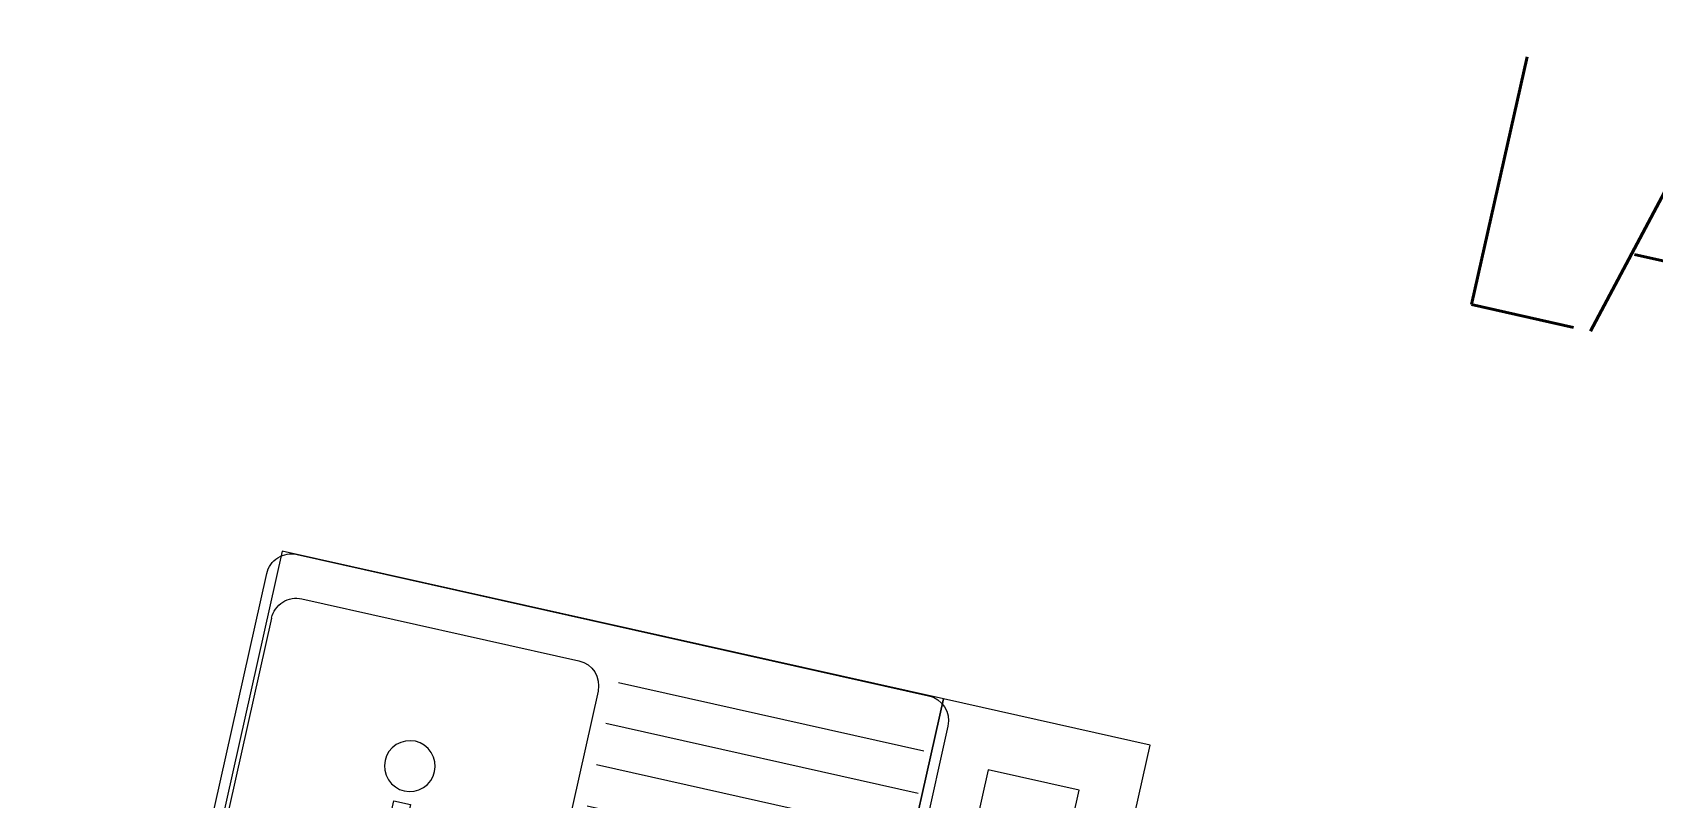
# Model space of a CAD drawing. Header units: millimetres. Extents: x 2471 to 2909, y 1327 to 1568.
# Drawn here: x 2635.562 to 2637.475, y 1502.473 to 1503.377 of the extents above; entities that cross this region are included whole.
import ezdxf
from ezdxf.xclip import XClip

# ---------------------------------------------------------------- set-up
doc = ezdxf.new("R2010")
doc.units = ezdxf.units.MM
doc.header["$XCLIPFRAME"] = 2
doc.linetypes.add('ACAD_ISO07W100', pattern=[3, 0, -3])
doc.layers.get('0').update_dxf_attribs({"color": 251, "lineweight": 9})
for name, color, linetype, lineweight in [('A-ESTRUCTURA-HATCH', 251, 'Continuous', 13), ('A-MURO ALTO', 251, 'Continuous', 13), ('A_30_Equipamiento', 251, 'Continuous', 13), ('A_50_TextoAmbiente', 251, 'Continuous', 13), ('DLP_MURO BAJO', 251, 'Continuous', 13), ('DLP_VERDE', 251, 'Continuous', 13)]:
    doc.layers.add(name, color=color, linetype=linetype, lineweight=lineweight)
doc.styles.add('R100-200', font='romans.shx', dxfattribs={"width": 0.8, "height": 0.3})

# ---------------------------------------------------------------- blocks, each defined once
blk = doc.blocks.new('EST P1')
at = {"layer": 'A-ESTRUCTURA-HATCH'}
h = blk.add_hatch(dxfattribs=at)
h.set_pattern_fill('ANSI31', color=256, scale=0.02, angle=-1.27e-14)
h.set_pattern_definition([(44.99999999999999, (-226392.077087921, -8188203.059610654), (-0.04490128060534576, 0.04490128060534578), [])])
h.paths.add_polyline_path([(-3.609998156578513, 5.049997552298009), (-3.610000176762696, 4.849997552111745), (-44.785000133008, 4.84999814722687), (-44.78500010908465, -0.1500023566186428), (-46.9899987593235, -0.1500020446255803), (-46.98999930798891, -11.15000239294022), (-3.609999100328423, -11.15005090925843), (-3.609999100328423, -11.40005090925843), (-47.23999938514316, -11.40005881432444), (-47.23999953552266, 0.1499976431950927), (-45.03499953550636, 0.1499976431950927), (-45.0350001337647, 5.049998153932393)])
h.paths.add_polyline_path([(5.875668717722874, 4.849997540004551), (5.875668724213028, 5.04999746195972), (35.53000006324146, 5.049996703863144), (35.53000006324146, 4.849997698329389)])
h.paths.add_polyline_path([(47.9150172030495, 5.049996227957308), (35.58000069746049, 5.049997348338366), (35.58000069746049, 4.849997348152101), (47.9150167714979, 4.849997607059777)])
h.paths.add_polyline_path([(51.86500159354182, 4.849997512064874), (53.37567124809721, 4.84999814722687), (53.37566821934888, 5.049995731562376), (51.86500180143048, 5.049995731562376)])
edge = h.paths.add_edge_path()
edge.add_arc((63.30066905260901, -0.1500025354325771), 9.699999993899837, 359.9999991583288, 539.9999991583288)
edge.add_line((53.60066905870917, -0.1500023929402232), (53.80066905872081, -0.1500023929402232))
edge.add_arc((63.30066905263811, -0.1500025345012546), 9.4999999939173, 0.904707007975901, 179.9999991462264, ccw=False)
edge.add_line((72.79948476422578, -2.6654452085495e-06), (70.35068066572421, 2.236943691968918e-05))
edge.add_line((70.35068066572421, 2.236943691968918e-05), (70.35067913253442, -0.1499448418617249))
edge.add_line((70.35067913253442, -0.1499448418617249), (73.00066904650885, -0.150002677924931))
edge = h.paths.add_edge_path()
edge.add_arc((63.30071679371758, -0.1499939998611808), 3.299962339182982, 0.0008535084975947384, 49.99468487219946)
edge.add_line((65.42212619486963, 2.377727027982473), (65.4221670004481, -0.1499835988506675))
edge.add_line((65.4221670004481, -0.1499835988506675), (65.27216700115241, -0.1499896282330155))
edge.add_line((65.27216700115241, -0.1499896282330155), (65.27206754402141, 2.496426238678396))
edge.add_arc((63.30066965197329, -0.1500051133334637), 3.300001295406272, 53.31658296793058, 179.9999577317531)
edge.add_line((60.00066835692269, -0.1500026788562536), (59.80066835691105, -0.1500026788562536))
edge.add_arc((63.30067374499049, -0.1500072199851274), 3.50000538808239, 2.4573619850427235, 179.9999256608235, ccw=False)
edge.add_line((66.79746054686257, 5.869567394256592e-05), (69.45068066581734, 3.157090395689011e-05))
edge.add_line((69.45068066581734, 3.157090395689011e-05), (69.45067913254024, -0.1499448418617249))
edge.add_line((69.45067913254024, -0.1499448418617249), (66.60067913253442, -0.1499448418617249))
h.paths.add_polyline_path([(-3.559999100340065, -11.15003591403365), (35.53000069747213, -11.15003591403365), (35.53000069747213, -11.40006590355188), (-3.559999100340065, -11.40006590355188)])
h.paths.add_polyline_path([(35.58000069746049, -11.1500659417361), (71.88000514594023, -11.1501255556941), (71.88000514594023, -11.40006201900542), (35.58000069746049, -11.40000240504742)])
blk = doc.blocks.new('A$C47ad906b')
at = {"linetype": 'ACAD_ISO07W100'}
blk.add_blockref('EST P1', (27.08587306272238, 53.63165718247183), dxfattribs=at)
blk = doc.blocks.new('LAV-COC_01')
for p, q in [((0.3999999989182754, 0.8242555562896854, -6.523094574261215e-09), (0.02999999892020355, 0.8242555562896712, -2.507478185384635e-08)), ((-1.079541789295035e-09, 0.235231317982624, -6.733520554449892e-09), (-1.080451283996808e-09, 0.7942555562895848, -2.507478185392767e-08)), ((0.4299999989180208, 0.03000000168093209, 1.855168727955803e-08), (0.4299999989180208, 0.7942555562897127, -6.52309457423411e-09)), ((0.349999998919003, 0.412127778985095, 5.027091387209328e-09), (0.07999999891856646, 0.4121277789850808, -3.503441953184956e-09)), ((0.04999999891791163, 0.2252310672158444), (0.04999999891791163, 0.3821277789852218, -3.503441953239166e-09)), ((0.3799999989187484, 0.0471277789851996, 1.292402248339198e-08), (0.3799999989196579, 0.382127778985236, 5.027091387182223e-09)), ((-1.080451283996808e-09, 0.03000000168103156), (-1.080451283996808e-09, 0.1952313179820919, -5.421143734899465e-09)), ((0.04999999891791163, 0.04712777898518539, 4.393489143024801e-09), (0.04999999891791163, 0.2052310672156352)), ((0.02999999892020355, 1.680973582551815e-09), (0.3999999989173659, 1.680973582551815e-09, 1.855168727955803e-08)), ((0.349999998919003, 0.01712777898522688, 1.292402248339283e-08), (0.07999999891856646, 0.01712777898521267, 4.393489143051906e-09))]:
    blk.add_line(p, q)
at = {"color": 7, "extrusion": (-8.981365999818942e-08, -2.256019315452626e-18, 0.999999999999996)}
for p, q in [((0.1149999989220589, 0.4292555562842324, -8.974295797730411e-09), (0.114999998903869, 0.8071277789805151, -2.562565464857261e-08)), ((0.1649999989222408, 0.4292555562867335, -5.381484475489723e-09), (0.1649999989040509, 0.8071277789829026, -4.184164633207741e-08)), ((0.06499999892187702, 0.4333519741242924, -1.97212178448046e-08), (0.06499999890277763, 0.8030367338278381, -5.042827527692445e-08))]:
    blk.add_line(p, q, dxfattribs=at)
at = {"color": 7}
for p, q in [((0.2149999989187847, 0.4292555562892488), (0.2149999989169658, 0.8071277789851905, -1.980374544083548e-08)), ((0.2649999989180571, 0.4292555562892488), (0.2649999989180571, 0.8071277789854179, -3.735096333146257e-08)), ((0.3149999989191485, 0.4292555562893625), (0.314999998918239, 0.8071277789855316, -1.664428864812898e-08)), ((0.3649999989184209, 0.4333519741316962, -6.249168845236912e-09), (0.3649999989184209, 0.803036733835242, -3.695622627651566e-08))]:
    blk.add_line(p, q, dxfattribs=at)
at = {"extrusion": (-4.490682999999828e-08, 3.60284826000014e-08, 0.9999999999999983)}
for points, elevation in [([(-0.09000000391003514, 0.2352317693627981), (0.03738024871384465, 0.23523113050814), (0.03738019855975933, 0.2252311305084902)], 3.703933379535609e-09), ([(0.0373800982534077, 0.2052311305087358), (0.03738004810023188, 0.1952311305086311), (-0.09000000382090459, 0.195231769362266)], 3.703933379468896e-09)]:
    blk.add_lwpolyline(points, dxfattribs=dict(at, elevation=elevation))
at = {"extrusion": (-4.490682999999828e-08, 3.60284826000014e-08, 0.9999999999999983), "elevation": 3.703933379463075e-09}
blk.add_lwpolyline([(-0.04582310654311093, 0.2052315478007074), (0.1707921686757174, 0.2052304614023512), (0.1707922689820691, 0.2252304614021057), (-0.0458230062367593, 0.2252315478004618)], close=True, dxfattribs=at)
at = {"extrusion": (-4.490682999999828e-08, 3.60284826000014e-08, 0.9999999999999983)}
blk.add_arc((-0.04582305638993512, 0.2152315478003572, 3.702313992692973e-09), 0.01999999999998179, 29.99971264247086, 329.9997126423776, dxfattribs=at)
for centre, start_param, end_param in [((0.02999999892020355, 0.7942555562896985, -2.507478185390056e-08), -0.7853981633974549, 0.7853981633974549), ((0.3999999989182754, 0.7942555562897127, -6.523094574207005e-09), -2.356194490192335, -0.7853981633974549), ((0.07999999891947596, 0.3821277789852218, -3.503441953157851e-09), -0.7853981633974549, 0.7853981633974549), ((0.349999998919003, 0.382127778985236, 5.027091387210175e-09), -2.356194490192335, -0.7853981633974549), ((0.07999999891947596, 0.04712777898518539, 4.393489143078164e-09), 0.7853981633974549, 2.356194490192335), ((0.349999998919003, 0.0471277789851996, 1.292402248339198e-08), 2.356194490192335, 3.926990816987261), ((0.02999999892020355, 0.03000000168114525), 0.7853981633974549, 2.356194490192335), ((0.3999999989182754, 0.03000000168093209, 1.855168727963935e-08), 2.356194490192335, 3.926990816987261)]:
    blk.add_ellipse(centre, major_axis=(-0.0212132034355967, 0.0212132034355967), ratio=0.9999999999999868, start_param=start_param, end_param=end_param)
blk.add_ellipse((0.2149999989187847, 0.2146277789851041, 5.52093112364733e-09), major_axis=(-0.0212132034355967, 0.0212132034355967), ratio=0.9999999999999868)
blk = doc.blocks.new('TF_P1')
at = {"layer": 'A-MURO ALTO', "color": 8}
for points in [[(10.35000055854971, 9.450000171034944), (9.850000561122666, 9.450000179333628), (9.850000563162663, 9.200000175049809), (10.35000056316266, 9.200000157667091)], [(10.35000055758152, 9.380000171034936), (9.920000561693865, 9.380000178365435), (9.920000562591465, 9.270000173021828), (10.35000056519064, 9.270000157667099)]]:
    blk.add_lwpolyline(points, dxfattribs=at)
at = {"layer": 'DLP_MURO BAJO', "color": 8}
blk.add_lwpolyline([(9.850000563162663, 8.400000157667087), (10.35000056316266, 8.400000157667087), (10.35000056316266, 9.200000157667091), (9.850000563162663, 9.200000157667091)], close=True, dxfattribs=at)
at = {"layer": 'A_30_Equipamiento', "color": 8, "extrusion": (-4.490682999999738e-08, -3.602848260000178e-08, 0.9999999999999984), "xscale": -1}
blk.add_blockref('LAV-COC_01', (10.28000056208056, 8.38787237868192, -7.653972497030049e-07), dxfattribs=at)
blk = doc.blocks.new('A$C4760cff2')
at = {"layer": 'A_50_TextoAmbiente', "style": 'R100-200', "width": 0.8}
blk.add_text('LAV.', height=0.2999999999999998, rotation=347.3808618779984, dxfattribs=at).set_placement((21.5062339460128, 37.80661743786186))

msp = doc.modelspace()

# ---------------------------------------------------------------- block references
at = {"linetype": 'ACAD_ISO07W100'}
ref = msp.add_blockref('A$C47ad906b', (2601.728454235148, 1500.834873529901, -2.304718188154694e-09), dxfattribs=dict(at, rotation=257.382711444673))
XClip(ref).set_block_clipping_path([(-32.77710999548435, 2.2226421867962927), (98.96615245100111, 2.2311685525346547), (98.96582661475986, 7.231224972754717), (99.7946497676894, 7.231278989929706), (100.08608320448548, 13.481463528471068), (100.176612354815, 17.314981514588), (100.32678451668471, 20.530439506517723), (97.17119621951133, 20.67732101166621), (93.53380543459207, 23.280716648325324), (85.41223580669612, 23.279833930078894), (85.41217793151736, 21.808750877389684), (84.86857534665614, 21.459551773732528), (84.2744105560705, 21.01401810324751), (83.7236675163731, 20.53151851356961), (83.22179840318859, 20.020823718979955), (82.91194829251617, 19.664258553879336), (82.69026670884341, 19.38575214636512), (82.420844219625, 19.017134400783107), (81.52532524056733, 21.681570396991447), (-19.037432584911585, 21.6816708042752), (-22.95227990951389, 17.248210166580975), (-26.321719695813954, 13.732875738991424), (-31.40991248935461, 12.208078899187967), (-35.66280288435519, 13.13839321071282)])

# ---------------------------------------------------------------- next in the draw order: block references
at = {"color": 251, "rotation": 257.381886132596}
msp.add_blockref('TF_P1', (2629.811355779085, 1514.211794774798, -2.447181723795563e-06), dxfattribs=at)

# ---------------------------------------------------------------- next in the draw order: hatches: boundary and pattern name
at = {"layer": 'DLP_VERDE'}
h = msp.add_hatch(dxfattribs=at)
h.set_pattern_fill('AR-SAND', color=256, scale=0.003500000000000004, angle=215)
h.set_pattern_definition([(252.5, (-223918.5418844333, -8186702.851716646), (0.1028379063742485, -0.1371042579803463), [0, -0.1351280000000002, 0, -0.1511300000000002, 0, -0.1444625000000001]), (222.5, (-223918.5418844333, -8186702.851716646), (0.01502412461654387, -0.2957586482645719), [0, -0.07289800000000009, 0, -0.1217930000000001, 0, -0.04667250000000005]), (182.5, (-223918.4523126147, -8186702.788997783), (-0.2264915386418957, -0.1592051501849951), [0, -0.04445000000000005, 0, -0.1600200000000002, 0, -0.2089150000000002]), (172.5, (-223918.4523126147, -8186702.788997783), (-0.1741606377632481, -0.2171998499440062), [0, -0.02222500000000002, 0, -0.1049020000000001, 0, -0.1200150000000001])])
h.paths.add_polyline_path([(2640.686143855527, 1512.210117630479), (2639.28321316043, 1505.9427255204), (2638.84459293467, 1506.04086418618), (2638.254829469246, 1503.406326747318), (2638.692745560743, 1503.308027040032), (2638.683263232313, 1503.265653502946), (2640.049194504907, 1502.959275837806), (2642.083037852011, 1511.854953480703)])
edge = h.paths.add_edge_path()
edge.add_line((2634.716322675514, 1513.11521004681), (2635.174161797032, 1515.156766447057))
edge.add_arc((2642.936690238879, 1523.091068756585), 11.10000004272754, 217.6420644254092, 225.6269752766984, ccw=False)
edge.add_arc((2633.751343312083, 1516.006620803667), 0.4999999992961298, 37.64475148096847, 127.5128384510048)
edge.add_line((2633.446873721019, 1516.403229259705), (2632.772619824878, 1515.885586265293))
edge.add_line((2632.772619824878, 1515.885586265293), (2633.508014686049, 1514.927700512861))
edge.add_line((2633.508014686049, 1514.927700512861), (2633.389036691362, 1514.836353715328))
edge.add_line((2633.389036691362, 1514.836353715328), (2632.653618712844, 1515.794225885352))
edge.add_line((2632.653618712844, 1515.794225885352), (2631.860217923233, 1515.185110591171))
edge.add_line((2631.860217923233, 1515.185110591171), (2631.555012472315, 1513.824164982704))
edge.add_line((2631.555012472315, 1513.824164982704), (2634.716322675514, 1513.11521004681))
edge = h.paths.add_edge_path()
edge.add_line((2635.300584964417, 1515.035021512588), (2634.86268730292, 1513.082386337971))
edge.add_line((2634.86268730292, 1513.082386337971), (2637.715335220847, 1512.443829271761))
edge.add_line((2637.715335220847, 1512.443829271761), (2637.886093417437, 1513.20666322839))
edge.add_arc((2642.936690194117, 1523.091068710019), 11.09999997875207, 226.5329420939577, 242.9345047424168, ccw=False)

# ---------------------------------------------------------------- next in the draw order: block references
msp.add_blockref('A$C4760cff2', (2615.714668416236, 1465.258185988111, 1.468686178264443e-05))

doc.saveas('drawing.dxf')
